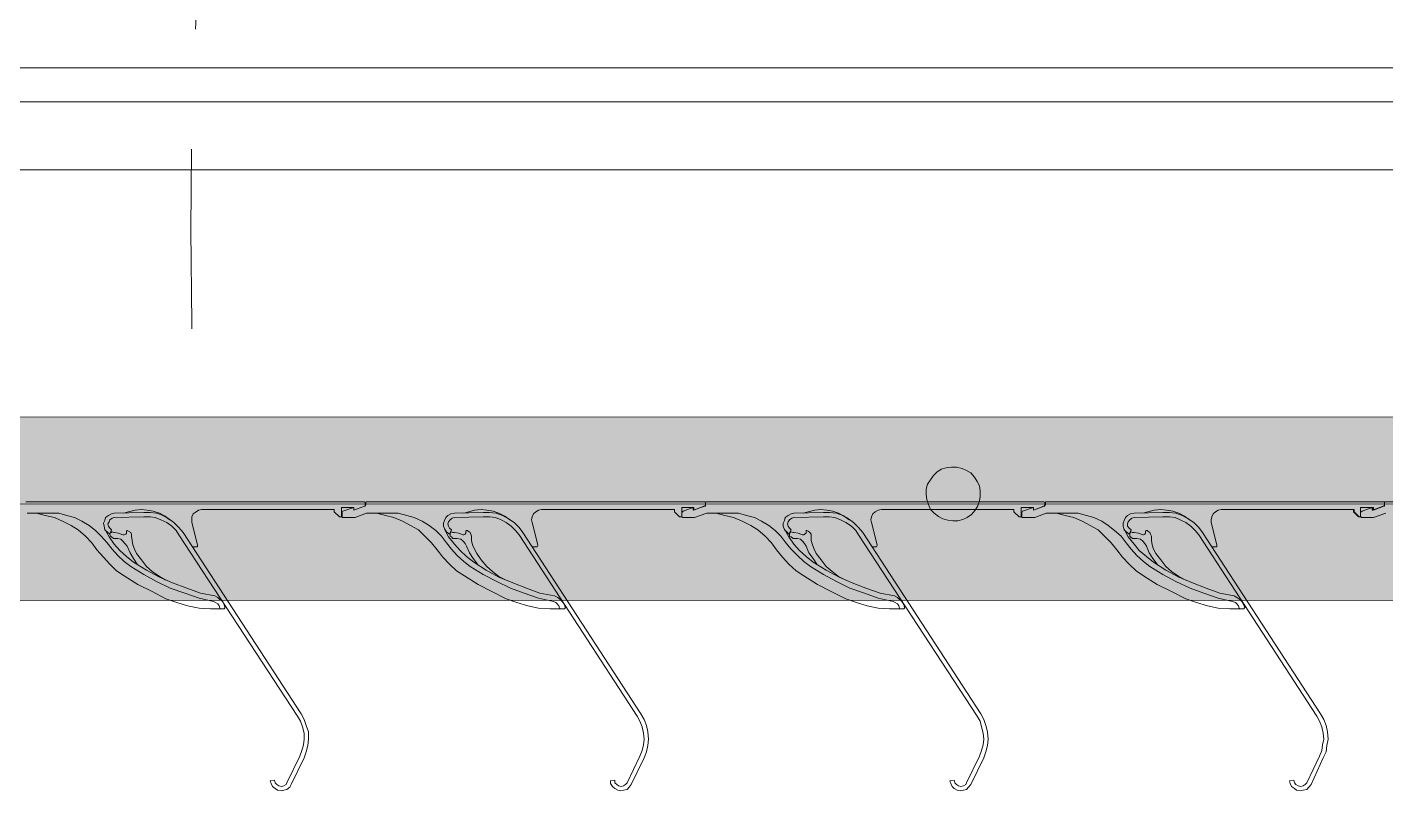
# Model space of a CAD drawing. Header units: centimetres. Extents: x -6341 to 23117, y -10090 to 8065.
# Drawn here: x 4833.57 to 4873.56, y -4090.15 to -4067.67 of the extents above; entities that cross this region are included whole.
import ezdxf

# ---------------------------------------------------------------- set-up
doc = ezdxf.new("R2010")
doc.units = ezdxf.units.CM
doc.header["$LTSCALE"] = 12.7
doc.linetypes.add('Style de ligne -17', pattern=[0.694444, 0.41656, -0.277884])
doc.layers.add('B Général', color=7, linetype='Continuous', lineweight=5)

# ---------------------------------------------------------------- blocks, each defined once
blk = doc.blocks.new('Groupe-200-1')
at = {"layer": 'B Général', "color": 7, "linetype": 'Continuous', "lineweight": 5}
for p, q in [((4843.477, -4081.638), (4833.529, -4081.638)), ((4838.715, -4081.871), (4842.609, -4081.871)), ((4842.821, -4082.082), (4842.821, -4081.807)), ((4853.468, -4081.638), (4843.541, -4081.638)), ((4848.705, -4081.871), (4852.621, -4081.871)), ((4852.833, -4082.082), (4852.833, -4081.807)), ((4863.48, -4081.638), (4853.531, -4081.638)), ((4858.717, -4081.871), (4862.612, -4081.871)), ((4862.823, -4082.082), (4862.823, -4081.807)), ((4873.47, -4081.638), (4863.543, -4081.638)), ((4868.708, -4081.871), (4872.624, -4081.871)), ((4872.814, -4082.082), (4872.814, -4081.807)), ((4872.814, -4082.082), (4872.814, -4081.807)), ((4883.461, -4081.638), (4873.513, -4081.638)), ((4833.571, -4081.976), (4834.27, -4081.976)), ((4836.132, -4081.976), (4837, -4081.955)), ((4837, -4082.082), (4836.132, -4082.103)), ((4843.223, -4082.103), (4843.562, -4081.976)), ((4843.562, -4081.976), (4844.26, -4081.976)), ((4846.144, -4081.976), (4846.991, -4081.955)), ((4846.991, -4082.082), (4846.144, -4082.103)), ((4853.214, -4082.103), (4853.574, -4081.976)), ((4853.574, -4081.976), (4854.272, -4081.976)), ((4856.135, -4081.976), (4857.003, -4081.955)), ((4857.003, -4082.082), (4856.135, -4082.103)), ((4863.226, -4082.103), (4863.564, -4081.976)), ((4863.564, -4081.976), (4864.263, -4081.976)), ((4866.147, -4081.976), (4866.993, -4081.955)), ((4866.993, -4082.082), (4866.147, -4082.103)), ((4873.195, -4082.103), (4873.555, -4081.976)), ((4836.048, -4082.463), (4836.005, -4082.59)), ((4841.53, -4087.945), (4838.037, -4082.611)), ((4838.164, -4082.548), (4841.636, -4087.882)), ((4846.059, -4082.463), (4845.996, -4082.59)), ((4851.52, -4087.945), (4848.049, -4082.611)), ((4848.155, -4082.548), (4851.626, -4087.882)), ((4856.05, -4082.463), (4855.987, -4082.59)), ((4861.532, -4087.945), (4858.04, -4082.611)), ((4858.167, -4082.548), (4861.638, -4087.882)), ((4866.062, -4082.463), (4865.998, -4082.59)), ((4871.523, -4087.945), (4868.052, -4082.611)), ((4868.157, -4082.548), (4871.629, -4087.882)), ((4867.671, -4083.945), (4867.459, -4083.839)), ((4841.212, -4089.914), (4841.593, -4089.131)), ((4851.224, -4089.914), (4851.605, -4089.131)), ((4861.215, -4089.914), (4861.596, -4089.131)), ((4871.227, -4089.914), (4871.608, -4089.131)), ((4841.72, -4089.173), (4841.339, -4089.956)), ((4851.732, -4089.173), (4851.351, -4089.956)), ((4861.723, -4089.173), (4861.342, -4089.956)), ((4871.713, -4089.173), (4871.354, -4089.956)), ((4840.725, -4089.85), (4840.852, -4089.829)), ((4850.737, -4089.85), (4850.864, -4089.829)), ((4860.728, -4089.85), (4860.855, -4089.829)), ((4870.719, -4089.85), (4870.846, -4089.829))]:
    blk.add_line(p, q, dxfattribs=at)
at = {"layer": 'B Général', "color": 7, "linetype": 'Continuous', "lineweight": 5, "flags": 128}
for points in [[(4836.408, -4081.976), (4836.556, -4081.934), (4836.746, -4081.892), (4836.937, -4081.871), (4837.106, -4081.892), (4837.275, -4081.913), (4837.466, -4081.976), (4837.635, -4082.061), (4837.762, -4082.167)], [(4838.44, -4082.971), (4838.545, -4082.971), (4838.588, -4082.971), (4838.588, -4082.929), (4838.588, -4082.908), (4838.418, -4082.252), (4838.418, -4082.167), (4838.418, -4082.082), (4838.461, -4081.998), (4838.545, -4081.934), (4838.609, -4081.892), (4838.715, -4081.871)], [(4842.609, -4081.871), (4842.609, -4081.934), (4842.758, -4082.082), (4842.821, -4082.082)], [(4842.821, -4081.807), (4843.181, -4081.807), (4843.181, -4081.892), (4843.498, -4081.765), (4843.52, -4081.765), (4843.52, -4081.722), (4843.52, -4081.68), (4843.498, -4081.638), (4843.477, -4081.638)], [(4842.842, -4082.061), (4842.842, -4081.976), (4842.842, -4081.955), (4842.863, -4081.913), (4843.181, -4081.807), (4843.181, -4081.892), (4843.498, -4081.765), (4843.52, -4081.765), (4843.541, -4081.722), (4843.541, -4081.638)], [(4846.419, -4081.976), (4846.567, -4081.934), (4846.737, -4081.892), (4846.927, -4081.871), (4847.097, -4081.892), (4847.287, -4081.913), (4847.456, -4081.976), (4847.626, -4082.061), (4847.774, -4082.167)], [(4848.43, -4082.971), (4848.557, -4082.971), (4848.578, -4082.971), (4848.599, -4082.929), (4848.599, -4082.908), (4848.43, -4082.252), (4848.409, -4082.167), (4848.43, -4082.082), (4848.472, -4081.998), (4848.536, -4081.934), (4848.621, -4081.892), (4848.705, -4081.871)], [(4852.621, -4081.871), (4852.621, -4081.934), (4852.769, -4082.082), (4852.833, -4082.082)], [(4852.833, -4081.807), (4853.193, -4081.807), (4853.193, -4081.892), (4853.489, -4081.765), (4853.51, -4081.765), (4853.531, -4081.722), (4853.531, -4081.68), (4853.51, -4081.638), (4853.468, -4081.638)], [(4852.833, -4082.061), (4852.833, -4081.976), (4852.833, -4081.955), (4852.875, -4081.913), (4853.171, -4081.807), (4853.171, -4081.892), (4853.51, -4081.765), (4853.531, -4081.765), (4853.531, -4081.722), (4853.531, -4081.638)], [(4856.41, -4081.976), (4856.558, -4081.934), (4856.749, -4081.892), (4856.918, -4081.871), (4857.108, -4081.892), (4857.278, -4081.913)], [(4857.278, -4081.913), (4857.447, -4081.976), (4857.617, -4082.061), (4857.765, -4082.167)], [(4858.442, -4082.971), (4858.548, -4082.971), (4858.569, -4082.971), (4858.59, -4082.929), (4858.59, -4082.908), (4858.421, -4082.252), (4858.4, -4082.167), (4858.421, -4082.082), (4858.463, -4081.998), (4858.527, -4081.934), (4858.611, -4081.892), (4858.717, -4081.871)], [(4862.612, -4081.871), (4862.612, -4081.934), (4862.76, -4082.082), (4862.823, -4082.082)], [(4862.823, -4081.807), (4863.183, -4081.807), (4863.183, -4081.892), (4863.48, -4081.765), (4863.501, -4081.765), (4863.522, -4081.722), (4863.522, -4081.68), (4863.501, -4081.638), (4863.48, -4081.638)], [(4862.845, -4082.061), (4862.845, -4081.976), (4862.845, -4081.955), (4862.866, -4081.913), (4863.183, -4081.807), (4863.183, -4081.892), (4863.501, -4081.765), (4863.522, -4081.765), (4863.543, -4081.722), (4863.543, -4081.638)], [(4866.401, -4081.976), (4866.549, -4081.934), (4866.739, -4081.892), (4866.93, -4081.871), (4867.099, -4081.892), (4867.29, -4081.913), (4867.459, -4081.976), (4867.628, -4082.061), (4867.777, -4082.167)], [(4868.433, -4082.971), (4868.56, -4082.971), (4868.581, -4082.971), (4868.581, -4082.929), (4868.581, -4082.908), (4868.412, -4082.252), (4868.412, -4082.167), (4868.433, -4082.082), (4868.475, -4081.998), (4868.539, -4081.934), (4868.623, -4081.892), (4868.708, -4081.871)], [(4872.603, -4081.871), (4872.603, -4081.934), (4872.751, -4082.082), (4872.814, -4082.082)], [(4872.624, -4081.871), (4872.624, -4081.934), (4872.772, -4082.082), (4872.814, -4082.082)], [(4872.814, -4081.807), (4873.195, -4081.807), (4873.195, -4081.892), (4873.492, -4081.765), (4873.513, -4081.765), (4873.513, -4081.722), (4873.513, -4081.68), (4873.513, -4081.638), (4873.47, -4081.638)], [(4872.814, -4081.807), (4873.174, -4081.807), (4873.174, -4081.892), (4873.47, -4081.765), (4873.492, -4081.765), (4873.513, -4081.722), (4873.513, -4081.68), (4873.492, -4081.638), (4873.449, -4081.638)], [(4872.814, -4082.061), (4872.814, -4081.976), (4872.814, -4081.955), (4872.857, -4081.913), (4873.153, -4081.807), (4873.153, -4081.892), (4873.492, -4081.765), (4873.513, -4081.765), (4873.513, -4081.722), (4873.513, -4081.638)], [(4833.592, -4081.976), (4833.846, -4081.976), (4834.1, -4082.04), (4834.376, -4082.103), (4834.608, -4082.209), (4834.862, -4082.336), (4835.074, -4082.463), (4835.286, -4082.654), (4835.476, -4082.844), (4835.624, -4083.056), (4835.815, -4083.268), (4836.005, -4083.479), (4836.196, -4083.67), (4836.429, -4083.818), (4836.831, -4084.072), (4837.254, -4084.284), (4837.656, -4084.495)], [(4834.27, -4081.976), (4834.503, -4081.976), (4834.735, -4082.04), (4834.968, -4082.103), (4835.18, -4082.209), (4835.392, -4082.336), (4835.582, -4082.484), (4835.751, -4082.654), (4835.921, -4082.844), (4836.069, -4083.035), (4836.238, -4083.225), (4836.429, -4083.395), (4836.619, -4083.543), (4837, -4083.776), (4837.381, -4083.987), (4837.783, -4084.178), (4838.207, -4084.326), (4838.63, -4084.474), (4839.053, -4084.58), (4839.117, -4084.601), (4839.18, -4084.643), (4839.223, -4084.707), (4839.244, -4084.77), (4839.244, -4084.792), (4839.286, -4084.792), (4839.35, -4084.792), (4839.371, -4084.792), (4839.392, -4084.77), (4839.392, -4084.749), (4839.371, -4084.665), (4839.329, -4084.58), (4839.244, -4084.516), (4839.18, -4084.453), (4839.096, -4084.411), (4838.672, -4084.326), (4838.27, -4084.178), (4837.847, -4084.03), (4837.466, -4083.86), (4837.085, -4083.649), (4836.704, -4083.416), (4836.492, -4083.246), (4836.302, -4083.077), (4836.132, -4082.887), (4835.984, -4082.675), (4835.857, -4082.442)], [(4836.005, -4082.59), (4835.921, -4082.527), (4835.857, -4082.463), (4835.836, -4082.357), (4835.815, -4082.273), (4835.857, -4082.188), (4835.878, -4082.103), (4835.963, -4082.04), (4836.048, -4081.998), (4836.132, -4081.976)], [(4836.132, -4082.103), (4836.069, -4082.125), (4836.005, -4082.167), (4835.984, -4082.23), (4835.942, -4082.294), (4835.963, -4082.357), (4836.005, -4082.421), (4836.048, -4082.463)], [(4837, -4081.955), (4837.191, -4081.955), (4837.381, -4081.976), (4837.572, -4082.04), (4837.741, -4082.146), (4837.889, -4082.252), (4838.037, -4082.4), (4838.164, -4082.548)], [(4838.037, -4082.611), (4837.953, -4082.484), (4837.826, -4082.357), (4837.677, -4082.252), (4837.508, -4082.167), (4837.339, -4082.103), (4837.191, -4082.082), (4837, -4082.082)], [(4842.842, -4082.061), (4842.842, -4082.103), (4842.885, -4082.103), (4843.16, -4082.103), (4843.223, -4082.103)], [(4843.583, -4081.976), (4843.858, -4081.976), (4844.112, -4082.04), (4844.366, -4082.103), (4844.62, -4082.209), (4844.853, -4082.336), (4845.086, -4082.463), (4845.276, -4082.654), (4845.467, -4082.844), (4845.636, -4083.056), (4845.805, -4083.268), (4845.996, -4083.479), (4846.208, -4083.67), (4846.44, -4083.818), (4846.843, -4084.072), (4847.245, -4084.284), (4847.668, -4084.495)], [(4844.26, -4081.976), (4844.493, -4081.976), (4844.747, -4082.04)], [(4844.747, -4082.04), (4844.959, -4082.103), (4845.192, -4082.209), (4845.403, -4082.336), (4845.594, -4082.484), (4845.763, -4082.654), (4845.911, -4082.844), (4846.059, -4083.035), (4846.229, -4083.225), (4846.419, -4083.395), (4846.61, -4083.543), (4846.991, -4083.776), (4847.393, -4083.987), (4847.795, -4084.178), (4848.197, -4084.326), (4848.621, -4084.474), (4849.065, -4084.58), (4849.129, -4084.601), (4849.171, -4084.643), (4849.213, -4084.707), (4849.234, -4084.77), (4849.256, -4084.792), (4849.277, -4084.792), (4849.34, -4084.792), (4849.383, -4084.792), (4849.404, -4084.77), (4849.404, -4084.749), (4849.383, -4084.665), (4849.319, -4084.58), (4849.256, -4084.516), (4849.192, -4084.453), (4849.086, -4084.411), (4848.663, -4084.326), (4848.261, -4084.178), (4847.859, -4084.03), (4847.456, -4083.86), (4847.075, -4083.649), (4846.716, -4083.416), (4846.504, -4083.246), (4846.313, -4083.077), (4846.144, -4082.887), (4845.975, -4082.675), (4845.848, -4082.442)], [(4845.996, -4082.59), (4845.911, -4082.527), (4845.869, -4082.463), (4845.827, -4082.357), (4845.827, -4082.273), (4845.848, -4082.188), (4845.89, -4082.103), (4845.954, -4082.04), (4846.038, -4081.998), (4846.144, -4081.976)], [(4846.144, -4082.103), (4846.081, -4082.125), (4846.017, -4082.167), (4845.975, -4082.23), (4845.954, -4082.294), (4845.975, -4082.357), (4845.996, -4082.421), (4846.059, -4082.463)], [(4846.991, -4081.955), (4847.181, -4081.955), (4847.372, -4081.976), (4847.562, -4082.04), (4847.732, -4082.146), (4847.901, -4082.252), (4848.049, -4082.4), (4848.155, -4082.548)], [(4848.049, -4082.611), (4847.943, -4082.484), (4847.816, -4082.357), (4847.668, -4082.252), (4847.52, -4082.167), (4847.351, -4082.103), (4847.181, -4082.082), (4846.991, -4082.082)], [(4852.833, -4082.061), (4852.854, -4082.103), (4852.875, -4082.103), (4853.15, -4082.103), (4853.214, -4082.103)], [(4853.574, -4081.976), (4853.849, -4081.976), (4854.103, -4082.04), (4854.357, -4082.103), (4854.611, -4082.209), (4854.865, -4082.336), (4855.077, -4082.463), (4855.288, -4082.654), (4855.479, -4082.844), (4855.627, -4083.056), (4855.796, -4083.268), (4855.987, -4083.479), (4856.198, -4083.67), (4856.431, -4083.818), (4856.833, -4084.072), (4857.236, -4084.284), (4857.659, -4084.495)], [(4854.272, -4081.976), (4854.505, -4081.976), (4854.738, -4082.04), (4854.971, -4082.103), (4855.182, -4082.209), (4855.394, -4082.336), (4855.584, -4082.484), (4855.754, -4082.654), (4855.902, -4082.844), (4856.05, -4083.035), (4856.241, -4083.225), (4856.431, -4083.395), (4856.622, -4083.543), (4857.003, -4083.776), (4857.384, -4083.987), (4857.786, -4084.178), (4858.209, -4084.326), (4858.611, -4084.474), (4859.056, -4084.58), (4859.119, -4084.601), (4859.183, -4084.643), (4859.225, -4084.707), (4859.246, -4084.77), (4859.246, -4084.792), (4859.289, -4084.792), (4859.352, -4084.792), (4859.373, -4084.792), (4859.394, -4084.77), (4859.394, -4084.749), (4859.373, -4084.665), (4859.31, -4084.58), (4859.246, -4084.516), (4859.183, -4084.453), (4859.098, -4084.411), (4858.675, -4084.326), (4858.251, -4084.178), (4857.849, -4084.03), (4857.468, -4083.86), (4857.087, -4083.649), (4856.706, -4083.416), (4856.495, -4083.246), (4856.304, -4083.077), (4856.135, -4082.887), (4855.987, -4082.675), (4855.86, -4082.442)], [(4855.987, -4082.59), (4855.923, -4082.527), (4855.86, -4082.463), (4855.817, -4082.357), (4855.817, -4082.273), (4855.86, -4082.188), (4855.881, -4082.103), (4855.965, -4082.04), (4856.05, -4081.998), (4856.135, -4081.976)], [(4856.135, -4082.103), (4856.071, -4082.125), (4856.008, -4082.167), (4855.965, -4082.23), (4855.944, -4082.294), (4855.965, -4082.357), (4856.008, -4082.421), (4856.05, -4082.463)], [(4857.003, -4081.955), (4857.193, -4081.955), (4857.384, -4081.976), (4857.574, -4082.04), (4857.743, -4082.146), (4857.892, -4082.252), (4858.04, -4082.4), (4858.167, -4082.548)], [(4858.04, -4082.611), (4857.955, -4082.484), (4857.828, -4082.357), (4857.659, -4082.252), (4857.511, -4082.167), (4857.341, -4082.103), (4857.172, -4082.082), (4857.003, -4082.082)], [(4862.845, -4082.061), (4862.845, -4082.103), (4862.887, -4082.103), (4863.141, -4082.103), (4863.226, -4082.103)], [(4863.585, -4081.976), (4863.861, -4081.976), (4864.115, -4082.04), (4864.369, -4082.103), (4864.623, -4082.209), (4864.855, -4082.336), (4865.088, -4082.463), (4865.279, -4082.654), (4865.469, -4082.844), (4865.639, -4083.056), (4865.808, -4083.268), (4865.998, -4083.479), (4866.21, -4083.67), (4866.422, -4083.818), (4866.824, -4084.072), (4867.247, -4084.284), (4867.671, -4084.495)], [(4864.263, -4081.976), (4864.496, -4081.976), (4864.75, -4082.04), (4864.961, -4082.103), (4865.194, -4082.209), (4865.385, -4082.336), (4865.575, -4082.484), (4865.766, -4082.654), (4865.914, -4082.844), (4866.062, -4083.035), (4866.231, -4083.225), (4866.422, -4083.395), (4866.612, -4083.543), (4866.993, -4083.776), (4867.374, -4083.987), (4867.798, -4084.178), (4868.2, -4084.326), (4868.623, -4084.474), (4869.047, -4084.58), (4869.131, -4084.601), (4869.174, -4084.643), (4869.216, -4084.707), (4869.237, -4084.77), (4869.258, -4084.792), (4869.279, -4084.792), (4869.343, -4084.792), (4869.385, -4084.792), (4869.385, -4084.77), (4869.406, -4084.749), (4869.364, -4084.665), (4869.322, -4084.58), (4869.258, -4084.516), (4869.174, -4084.453), (4869.089, -4084.411), (4868.666, -4084.326), (4868.263, -4084.178), (4867.861, -4084.03), (4867.459, -4083.86), (4867.078, -4083.649), (4866.718, -4083.416), (4866.507, -4083.246), (4866.295, -4083.077), (4866.147, -4082.887), (4865.977, -4082.675), (4865.85, -4082.442)], [(4865.998, -4082.59), (4865.914, -4082.527), (4865.85, -4082.463), (4865.829, -4082.357), (4865.829, -4082.273), (4865.85, -4082.188), (4865.893, -4082.103), (4865.956, -4082.04), (4866.041, -4081.998), (4866.147, -4081.976)], [(4866.147, -4082.103), (4866.083, -4082.125), (4866.02, -4082.167), (4865.977, -4082.23), (4865.956, -4082.294), (4865.956, -4082.357), (4865.998, -4082.421), (4866.062, -4082.463)], [(4866.993, -4081.955), (4867.184, -4081.955), (4867.374, -4081.976), (4867.565, -4082.04), (4867.734, -4082.146), (4867.903, -4082.252), (4868.052, -4082.4), (4868.157, -4082.548)], [(4868.052, -4082.611), (4867.946, -4082.484), (4867.819, -4082.357), (4867.671, -4082.252), (4867.501, -4082.167), (4867.353, -4082.103), (4867.184, -4082.082), (4866.993, -4082.082)], [(4872.814, -4082.061), (4872.835, -4082.103), (4872.878, -4082.103), (4873.132, -4082.103), (4873.195, -4082.103)], [(4836.64, -4082.654), (4836.64, -4082.59), (4836.619, -4082.548), (4836.556, -4082.506), (4836.513, -4082.484), (4836.513, -4082.484), (4836.492, -4082.506), (4836.492, -4082.569), (4836.471, -4082.59), (4836.429, -4082.611), (4836.386, -4082.611), (4836.259, -4082.569), (4836.132, -4082.548), (4836.111, -4082.548), (4836.069, -4082.527), (4836.048, -4082.527), (4836.048, -4082.548), (4836.027, -4082.548), (4836.005, -4082.59), (4836.027, -4082.654), (4836.048, -4082.675), (4836.111, -4082.717), (4836.132, -4082.717), (4836.154, -4082.717), (4836.238, -4082.717), (4836.323, -4082.738), (4836.386, -4082.802), (4836.45, -4082.865), (4836.513, -4082.95), (4836.598, -4083.141), (4836.704, -4083.31), (4836.81, -4083.479)], [(4837.656, -4083.945), (4837.466, -4083.839), (4837.254, -4083.691), (4837.085, -4083.543), (4836.937, -4083.352), (4836.789, -4083.162), (4836.725, -4083.035), (4836.683, -4082.908), (4836.662, -4082.781), (4836.64, -4082.654)], [(4846.652, -4082.654), (4846.631, -4082.59), (4846.61, -4082.548), (4846.546, -4082.506), (4846.525, -4082.484), (4846.504, -4082.484), (4846.483, -4082.506), (4846.483, -4082.569), (4846.462, -4082.59), (4846.419, -4082.611), (4846.398, -4082.611), (4846.271, -4082.569), (4846.144, -4082.548), (4846.102, -4082.548), (4846.059, -4082.527), (4846.038, -4082.527), (4846.038, -4082.548), (4846.017, -4082.548), (4846.017, -4082.59), (4846.017, -4082.654), (4846.059, -4082.675), (4846.102, -4082.717), (4846.144, -4082.717), (4846.144, -4082.717), (4846.229, -4082.717), (4846.335, -4082.738), (4846.398, -4082.802), (4846.462, -4082.865), (4846.504, -4082.95), (4846.589, -4083.141), (4846.694, -4083.31), (4846.821, -4083.479)], [(4847.668, -4083.945), (4847.456, -4083.839), (4847.266, -4083.691), (4847.097, -4083.543), (4846.927, -4083.352), (4846.8, -4083.162), (4846.737, -4083.035), (4846.673, -4082.908), (4846.652, -4082.781), (4846.652, -4082.654)], [(4856.643, -4082.654), (4856.643, -4082.59), (4856.601, -4082.548), (4856.558, -4082.506), (4856.516, -4082.484), (4856.495, -4082.484), (4856.495, -4082.506), (4856.495, -4082.569), (4856.452, -4082.59), (4856.431, -4082.611), (4856.389, -4082.611), (4856.262, -4082.569), (4856.135, -4082.548), (4856.114, -4082.548), (4856.05, -4082.527), (4856.05, -4082.527), (4856.029, -4082.548), (4856.029, -4082.548), (4856.008, -4082.59), (4856.008, -4082.654), (4856.05, -4082.675), (4856.114, -4082.717), (4856.135, -4082.717), (4856.135, -4082.717), (4856.241, -4082.717), (4856.325, -4082.738), (4856.389, -4082.802), (4856.452, -4082.865), (4856.495, -4082.95), (4856.579, -4083.141), (4856.706, -4083.31), (4856.812, -4083.479)], [(4857.659, -4083.945), (4857.447, -4083.839), (4857.257, -4083.691), (4857.087, -4083.543), (4856.939, -4083.352), (4856.791, -4083.162), (4856.728, -4083.035), (4856.685, -4082.908), (4856.643, -4082.781), (4856.643, -4082.654)], [(4866.655, -4082.654), (4866.634, -4082.59), (4866.612, -4082.548), (4866.549, -4082.506), (4866.528, -4082.484), (4866.507, -4082.484), (4866.485, -4082.506), (4866.485, -4082.569), (4866.464, -4082.59), (4866.422, -4082.611), (4866.401, -4082.611), (4866.274, -4082.569), (4866.147, -4082.548), (4866.104, -4082.548), (4866.062, -4082.527), (4866.041, -4082.527), (4866.041, -4082.548), (4866.02, -4082.548), (4866.02, -4082.59), (4866.02, -4082.654), (4866.041, -4082.675), (4866.104, -4082.717), (4866.147, -4082.717), (4866.147, -4082.717), (4866.231, -4082.717), (4866.337, -4082.738), (4866.401, -4082.802), (4866.464, -4082.865), (4866.507, -4082.95), (4866.591, -4083.141), (4866.697, -4083.31), (4866.824, -4083.479)], [(4867.459, -4083.839), (4867.247, -4083.691), (4867.078, -4083.543), (4866.93, -4083.352), (4866.782, -4083.162), (4866.718, -4083.035), (4866.676, -4082.908), (4866.655, -4082.781), (4866.655, -4082.654)], [(4837.656, -4084.495), (4837.974, -4084.601), (4838.291, -4084.707), (4838.63, -4084.77), (4838.969, -4084.792), (4839.286, -4084.792)], [(4847.668, -4084.495), (4847.986, -4084.601), (4848.303, -4084.707), (4848.621, -4084.77), (4848.959, -4084.792), (4849.277, -4084.792)], [(4857.659, -4084.495), (4857.976, -4084.601), (4858.294, -4084.707), (4858.611, -4084.77), (4858.95, -4084.792), (4859.289, -4084.792)], [(4867.671, -4084.495), (4867.988, -4084.601), (4868.306, -4084.707), (4868.623, -4084.77), (4868.962, -4084.792), (4869.279, -4084.792)], [(4841.593, -4089.131), (4841.657, -4088.961), (4841.699, -4088.792), (4841.72, -4088.623), (4841.72, -4088.453), (4841.678, -4088.263), (4841.614, -4088.094), (4841.53, -4087.945)], [(4841.636, -4087.882), (4841.72, -4088.051), (4841.784, -4088.221), (4841.847, -4088.411), (4841.847, -4088.623), (4841.826, -4088.813), (4841.784, -4089.004), (4841.72, -4089.173)], [(4851.605, -4089.131), (4851.669, -4088.961), (4851.711, -4088.792), (4851.732, -4088.623), (4851.711, -4088.453), (4851.669, -4088.263), (4851.605, -4088.094), (4851.52, -4087.945)], [(4851.626, -4087.882), (4851.732, -4088.051), (4851.796, -4088.221), (4851.838, -4088.411), (4851.859, -4088.623), (4851.838, -4088.813), (4851.796, -4089.004), (4851.732, -4089.173)], [(4861.596, -4089.131), (4861.659, -4088.961), (4861.702, -4088.792), (4861.723, -4088.623), (4861.702, -4088.453), (4861.659, -4088.263), (4861.617, -4088.094), (4861.532, -4087.945)], [(4861.638, -4087.882), (4861.723, -4088.051), (4861.786, -4088.221), (4861.829, -4088.411), (4861.85, -4088.623), (4861.829, -4088.813), (4861.786, -4089.004), (4861.723, -4089.173)], [(4871.608, -4089.131), (4871.671, -4088.961), (4871.692, -4088.792), (4871.735, -4088.623), (4871.713, -4088.453), (4871.671, -4088.263), (4871.608, -4088.094), (4871.523, -4087.945)], [(4871.629, -4087.882), (4871.735, -4088.051), (4871.798, -4088.221), (4871.84, -4088.411), (4871.862, -4088.623), (4871.819, -4088.813), (4871.798, -4089.004), (4871.713, -4089.173)], [(4841.339, -4089.956), (4841.297, -4090.041), (4841.212, -4090.104), (4841.128, -4090.126), (4841.043, -4090.147), (4840.937, -4090.126), (4840.874, -4090.083), (4840.789, -4090.02), (4840.747, -4089.935), (4840.725, -4089.85)], [(4840.852, -4089.829), (4840.874, -4089.914), (4840.916, -4089.956), (4840.979, -4089.999), (4841.064, -4090.02), (4841.128, -4089.999), (4841.191, -4089.956), (4841.212, -4089.914)], [(4851.351, -4089.956), (4851.288, -4090.041), (4851.224, -4090.104), (4851.118, -4090.126), (4851.034, -4090.147), (4850.949, -4090.126), (4850.864, -4090.083), (4850.801, -4090.02), (4850.737, -4089.935), (4850.737, -4089.85)], [(4850.864, -4089.829), (4850.864, -4089.914), (4850.928, -4089.956), (4850.97, -4089.999), (4851.055, -4090.02), (4851.118, -4089.999), (4851.182, -4089.956), (4851.224, -4089.914)], [(4861.342, -4089.956), (4861.278, -4090.041), (4861.215, -4090.104), (4861.13, -4090.126), (4861.024, -4090.147), (4860.94, -4090.126), (4860.855, -4090.083), (4860.791, -4090.02), (4860.749, -4089.935), (4860.728, -4089.85)], [(4860.855, -4089.829), (4860.876, -4089.914), (4860.918, -4089.956), (4860.982, -4089.999), (4861.045, -4090.02), (4861.13, -4089.999), (4861.194, -4089.956), (4861.215, -4089.914)], [(4871.354, -4089.956), (4871.29, -4090.041), (4871.227, -4090.104), (4871.121, -4090.126), (4871.036, -4090.147), (4870.93, -4090.126), (4870.867, -4090.083), (4870.782, -4090.02), (4870.74, -4089.935), (4870.719, -4089.85)], [(4870.846, -4089.829), (4870.867, -4089.914), (4870.909, -4089.956), (4870.973, -4089.999), (4871.057, -4090.02), (4871.121, -4089.999), (4871.184, -4089.956), (4871.227, -4089.914)]]:
    blk.add_lwpolyline(points, dxfattribs=at)
blk = doc.blocks.new('Groupe-201-1')
at = {"layer": 'B Général', "linetype": 'Continuous', "lineweight": 0, "true_color": 0xbbbbbb}
blk.add_hatch(color=9, dxfattribs=at).paths.add_polyline_path([(4658.339, -4084.53), (4658.339, -4079.132), (5006.966, -4079.153), (5006.966, -4084.551)])
at = {"layer": 'B Général', "color": 7, "linetype": 'Continuous', "lineweight": 5}
blk.add_line((4659.965, -4081.751), (4999.971, -4081.671), dxfattribs=at)
at = {"layer": 'B Général', "color": 7, "lineweight": 5, "flags": 128}
blk.add_lwpolyline([(4658.339, -4084.53), (4658.339, -4079.132), (5006.966, -4079.153), (5006.966, -4084.551)], close=True, dxfattribs=at)
at = {"layer": 'B Général', "color": 7, "linetype": 'Continuous', "lineweight": 5, "flags": 128}
blk.add_lwpolyline([(4860.028, -4081.274), (4860.028, -4081.422), (4860.049, -4081.571), (4860.092, -4081.719), (4860.155, -4081.867), (4860.261, -4081.973), (4860.388, -4082.078), (4860.515, -4082.142), (4860.664, -4082.184), (4860.812, -4082.205), (4860.96, -4082.205), (4861.108, -4082.163), (4861.235, -4082.099), (4861.362, -4082.014), (4861.468, -4081.887), (4861.552, -4081.76), (4861.595, -4081.612), (4861.616, -4081.485), (4861.616, -4081.316), (4861.594, -4081.168), (4861.531, -4081.041), (4861.446, -4080.914), (4861.34, -4080.787), (4861.213, -4080.723), (4861.086, -4080.66), (4860.917, -4080.618), (4860.769, -4080.618), (4860.621, -4080.639), (4860.472, -4080.681), (4860.345, -4080.766), (4860.24, -4080.872), (4860.155, -4080.999), (4860.07, -4081.126), (4860.028, -4081.274)], dxfattribs=at)
at = {"layer": 'B Général', "color": 7, "linetype": 'Style de ligne -17', "lineweight": 5}
blk.add_arc((4963.252, -4073.59), 124.868, 142.51063, 182.54838, dxfattribs=at)
at = {"layer": 'B Général', "color": 7}
blk.add_blockref('Groupe-200-1', (0, 0), dxfattribs=at)

msp = doc.modelspace()

# ---------------------------------------------------------------- linework, layer by layer
at = {"layer": 'B Général', "color": 7, "linetype": 'Continuous', "lineweight": 5}
for p, q in [((6216.888, -4068.868), (3511.92, -4068.868)), ((6190.888, -4069.868), (3537.92, -4069.868)), ((6190.888, -4071.868), (3537.92, -4071.868))]:
    msp.add_line(p, q, dxfattribs=at)

# ---------------------------------------------------------------- block references
at = {"layer": 'B Général', "color": 7}
msp.add_blockref('Groupe-201-1', (0, 0), dxfattribs=at)

doc.saveas('drawing.dxf')
